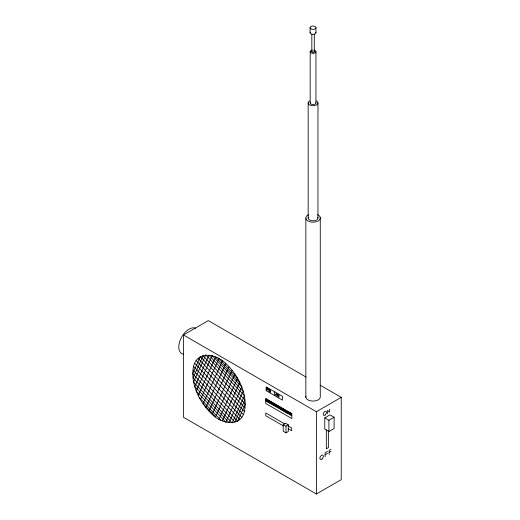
<?xml version="1.0" encoding="UTF-8"?>
<svg xmlns="http://www.w3.org/2000/svg" width="520" height="520" viewBox="0 0 520 520"><rect width="100%" height="100%" fill="white"/><g stroke="black" fill="none" stroke-linecap="round" stroke-linejoin="round"><path stroke-width="0.78" d="M193.537 366.353C190.183 384.235 199.485 402.253 212.167 414.375C221.117 423.722 240.526 427.83 244.439 411.489C247.793 393.607 238.498 375.59 225.81 363.467C216.859 354.12 197.451 350.012 193.537 366.353L241.806 417.313M198.263 395.317L215.579 357.045L239.714 382.525L222.397 420.797M200.356 399.678L218.992 358.495L237.62 378.163L218.992 419.348M222.397 360.984L203.086 403.669L215.579 416.865L234.891 374.173M205.816 407.667L225.81 363.467M208.988 411.021L228.989 366.821M212.167 414.375L232.167 370.175M275.418 395.239L276.308 393.4L276.848 395.98M320.138 385.177L341.244 397.358L341.244 479.642L316.375 494L183.443 417.255L183.443 334.971L208.312 320.613L306.072 377.059M283.205 424.522L285.493 423.202L288.275 424.808L288.275 431.522L285.987 432.848L283.205 431.236L283.205 424.522L285.987 426.134L288.275 424.808M183.443 334.971L316.375 411.716L341.244 397.358M324.766 417.846L329.959 414.85L334.106 417.241L334.106 428.526L328.913 431.529L324.766 429.137L324.766 417.846L328.913 420.245L334.106 417.241M331.117 449.189L329.141 450.326L329.141 454.512M327.548 451.36L325.104 452.771L325.104 456.84M329.141 452.419L331.117 451.276M325.104 454.805L327.548 453.394M268.365 388.752L266.883 387.901L266.883 390.468M275.951 394.134L276.53 394.472M266.883 389.181L268.365 390.039M274.508 395.493L266.097 390.637L266.097 386.848L282.425 396.279L282.425 400.134L274.508 395.564L274.508 391.703M284.811 423.988L265.74 412.978L265.74 415.74L283.452 425.971M288.275 425.984L291.681 427.954L291.681 430.723L288.275 428.753M198.263 358.592L244.888 407.81M196.17 360.529L244.439 411.489M194.85 363.441L243.126 414.401M193.089 370.032L239.714 419.25M199.303 397.488L220.701 420.075M279.065 397.163L278.863 394.921L278.428 396.825L277.706 394.199L277.706 396.39M329.368 409.305L329.368 412.282L327.548 410.358L327.548 413.712M328.913 420.245L328.913 431.529M328.367 431.009L328.367 447.623L326.326 448.806L326.326 429.812M320.268 217.464L320.268 396.39A7.261 4.192 0 0 1 313.014 401.096A7.261 4.192 0 0 1 305.87 396.331M317.961 102.915L317.961 217.984M316.375 411.716L316.375 494M315.952 27.69L315.952 32.617M315.952 51.701L315.952 102.915M314.288 34.223L314.288 51.701M311.838 34.223L311.838 51.701M310.18 51.701L310.18 102.915M310.083 27.697L310.083 32.63M308.165 102.915L308.165 217.984M305.858 218.504L305.858 397.423M291.434 413.472L291.434 415.616M291.038 413.244L291.038 415.389M290.647 413.017L290.647 415.162M290.251 412.789L290.251 414.934M289.822 412.542L289.822 414.687M289.393 412.295L289.393 414.434M288.964 412.048L288.964 414.187M288.392 411.716L288.392 413.855M287.814 411.385L287.814 413.524M287.242 411.053L287.242 413.413L286.624 413.056L286.624 410.696M286.111 410.397L286.111 412.685M285.987 426.134L285.987 432.848M285.597 410.104L285.597 412.386M285.084 409.806L285.084 412.094M284.57 409.507L284.57 411.794M284.05 409.207L284.05 411.496M283.536 408.915L283.536 411.197M283.023 408.616L283.023 410.904M282.51 408.317L282.51 410.605M281.996 408.025L281.996 410.306M281.483 407.726L281.483 410.013M280.969 407.426L280.969 409.715M280.456 407.134L280.456 409.416M279.936 406.835L279.936 409.123M279.422 406.536L279.422 408.824M278.909 406.244L278.909 408.525M278.395 405.945L278.395 408.232M277.882 405.646L277.882 407.934M277.368 405.353L277.368 407.635M276.855 405.054L276.855 407.335M276.334 404.755L276.334 407.043M275.821 404.456L275.821 406.744M275.308 404.163L275.308 406.445M274.794 403.865L274.794 406.153M274.281 403.566L274.281 405.853M273.767 403.273L273.767 405.554M273.253 402.974L273.253 405.262M272.733 402.675L272.733 404.963M272.22 402.382L272.22 404.664M271.707 402.084L271.707 404.372M271.193 401.785L271.193 404.072M270.68 401.492L270.68 403.774M270.55 392.412L270.55 390.072L269.789 391.976L268.983 389.11L268.983 391.579M270.166 401.193L270.166 403.481M269.75 400.953L269.75 403.234M269.328 400.712L269.328 402.994M268.911 400.472L268.911 402.753M268.495 400.231L268.495 402.512M268.079 399.984L268.079 402.272M267.657 399.744L267.657 402.031M267.241 399.503L267.241 401.791M266.721 399.204L266.721 401.492M266.286 398.95L266.286 401.238M265.961 398.762L265.961 401.05M317.525 214.675A7.261 4.192 0 0 1 318.383 220.838A7.261 4.192 0 0 1 307.678 220.792A7.261 4.192 0 0 1 308.685 214.643M317.798 217.25A4.901 2.827 0 0 1 313.066 220.811A4.901 2.827 0 0 1 308.334 217.25M316.531 100.919A4.901 2.827 0 0 1 316.531 104.916A4.901 2.827 0 0 1 309.601 104.916A4.901 2.827 0 0 1 309.601 100.919M315.855 102.486A2.886 1.664 0 0 1 313.066 104.585A2.886 1.664 0 0 1 310.278 102.486M313.814 50.095A2.886 1.664 0 0 1 315.432 52.657A2.886 1.664 0 0 1 310.7 52.657A2.886 1.664 0 0 1 312.319 50.095M313.931 51.2A1.222 0.709 0 0 1 313.931 52.202A1.222 0.709 0 0 1 312.202 52.202A1.222 0.709 0 0 1 312.202 51.2M315.855 32.181A2.938 1.696 0 0 1 313.027 34.32A2.938 1.696 0 0 1 310.18 32.188M183.138 354.146A14.521 8.385 -60 0 1 180.882 338.52A14.521 8.385 -60 0 1 195.631 328.146M200.356 356.649L192.641 373.704L237.62 421.194L245.343 404.137L200.356 356.649M203.086 355.803L193.089 377.904L234.891 422.038L244.888 399.938L203.086 355.803M205.816 354.965L193.537 382.103L232.167 422.877L244.439 395.74L205.816 354.965M208.988 355.277L194.85 386.529L228.989 422.565L243.126 391.313L208.988 355.277M212.167 355.596L196.17 390.962L225.81 422.247L241.806 386.88L212.167 355.596M291.824 413.699L265.74 398.638L265.74 403.494L291.824 418.554L291.824 413.699M325.267 414.915A2.275 1.313 -60 0 0 325.988 411.392A2.275 1.313 -60 0 0 323.297 413.777A2.275 1.313 -60 0 0 325.267 414.915M322.069 458.952A2.45 1.417 -60 0 0 322.849 455.163A2.45 1.417 -60 0 0 319.95 457.73A2.45 1.417 -60 0 0 322.069 458.952M310.947 28.899A2.938 1.696 0 0 0 315.855 28.126A2.938 1.696 0 0 0 312.253 26.059A2.938 1.696 0 0 0 310.947 28.899"/></g></svg>
